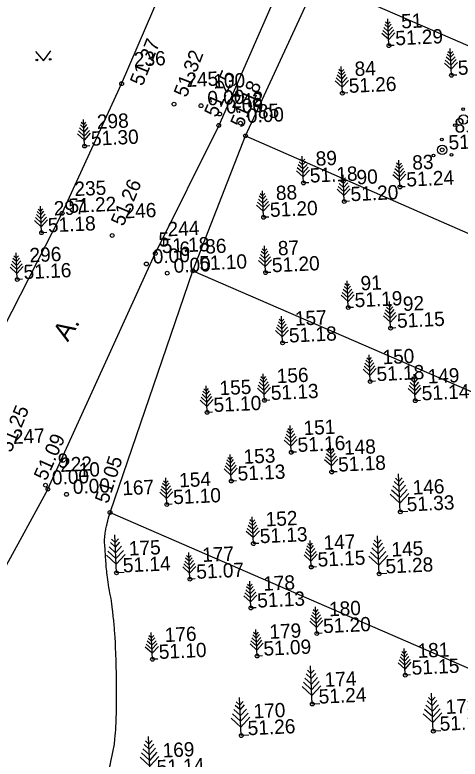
# Model space of a CAD drawing. Extents: x 642181 to 642470, y 6454579 to 6454826.
# Drawn here: x 642249.14 to 642272.54, y 6454735.27 to 6454774.35 of the extents above; entities that cross this region are included whole.
import ezdxf

# ---------------------------------------------------------------- set-up
doc = ezdxf.new("R2010")
doc.units = 0
for name, color, linetype in [('10', 7, 'Continuous'), ('30', 7, 'Continuous'), ('31', 7, 'Continuous'), ('40', 7, 'Continuous'), ('41', 7, 'Continuous'), ('54', 7, 'Continuous'), ('58', 7, 'Continuous'), ('59', 7, 'Continuous'), ('62', 7, 'Continuous'), ('Default', 7, 'Continuous')]:
    doc.layers.add(name, color=color, linetype=linetype)

# ---------------------------------------------------------------- blocks, each defined once
blk = doc.blocks.new('POINT_DISPLAY')
at = {"layer": 'Default'}
blk.add_line((0, 0), (0, 0), dxfattribs=at)
blk = doc.blocks.new('PUNKT_1')
at = {"layer": '54'}
blk.add_circle((0, 0), 10, dxfattribs=at)
blk = doc.blocks.new('VPQQSA')
at = {"layer": '10'}
for centre, radius in [((0, 55), 7.07), ((0, 0), 25), ((-47.6, -27.5), 7.07), ((47.6, -27.5), 7.07)]:
    blk.add_circle(centre, radius, dxfattribs=at)
blk = doc.blocks.new('VMAND_8')
at = {"layer": '10'}
for p, q in [((0, 0), (0, 200)), ((0, 135), (-24.865, 159.865)), ((0, 160), (-18.108, 178.108)), ((0, 160), (18.108, 178.108)), ((0, 135), (24.865, 159.865)), ((0, 105), (-32.973, 137.973)), ((0, 105), (32.973, 137.973)), ((0, 45), (-49.189, 94.189)), ((0, 75), (-41.081, 116.081)), ((0, 75), (41.081, 116.081)), ((0, 45), (49.189, 94.189)), ((40, 0), (0, 0))]:
    blk.add_line(p, q, dxfattribs=at)
blk = doc.blocks.new('VMURU__1')
at = {"layer": '41'}
for p, q in [((-40.3, 50.5), (0, 0)), ((0, 0), (39.7, 50.5))]:
    blk.add_line(p, q, dxfattribs=at)
for centre, radius in [((-35.3, 5.5), 4.28), ((34.7, 5.5), 4.52)]:
    blk.add_circle(centre, radius, dxfattribs=at)

msp = doc.modelspace()

# ---------------------------------------------------------------- linework, layer by layer
at = {"layer": '30'}
for p, q in [((642261.26, 6454768.001), (642266.639, 6454779.635)), ((642263.494, 6454776.852), (642406.762, 6454714.438)), ((642258.496, 6454760.911), (642261.26, 6454768.001)), ((642250.874, 6454749.449), (642256.517, 6454761.819)), ((642254.137, 6454748.223), (642258.496, 6454760.911))]:
    msp.add_line(p, q, dxfattribs=at)
for points in [[(642250.874, 6454749.449), (642244.476, 6454737.778), (642242.669, 6454734.509), (642234.586, 6454719.71), (642223.99, 6454702.703), (642222.258, 6454703.579), (642220.455, 6454704.545), (642229.862, 6454720.784), (642233.438, 6454727.09), (642237.443, 6454735.15), (642239.901, 6454740.007), (642243.794, 6454748.572), (642245.487, 6454751.973), (642251.622, 6454763.933), (642254.746, 6454770.735), (642258.522, 6454779.51), (642264.301, 6454792.359)], [(642269.431, 6454789.943), (642263.638, 6454777.181), (642259.852, 6454768.549), (642256.517, 6454761.819)], [(642261.26, 6454768.001), (642297.305, 6454752.223), (642322.704, 6454741.084)], [(642258.496, 6454760.911), (642288.837, 6454747.762), (642319.28, 6454733.714)], [(642254.137, 6454748.223), (642282.774, 6454735.789), (642313.557, 6454721.77)]]:
    msp.add_lwpolyline(points, dxfattribs=at)
msp.add_open_spline([(642242.564, 6454722.023), (642242.9, 6454722.364), (642243.236, 6454722.704), (642243.572, 6454723.044), (642244.071, 6454723.549), (642244.586, 6454724.043), (642245.132, 6454724.497), (642245.74, 6454725.002), (642246.349, 6454725.506), (642246.957, 6454726.011), (642247.471, 6454726.438), (642247.986, 6454726.866), (642248.5, 6454727.294), (642248.963, 6454727.678), (642249.526, 6454727.919), (642250.008, 6454728.284), (642250.215, 6454728.44), (642250.416, 6454728.608), (642250.567, 6454728.818), (642250.722, 6454729.035), (642250.868, 6454729.255), (642251.016, 6454729.476), (642251.909, 6454730.82), (642252.815, 6454732.144), (642253.652, 6454733.531), (642253.749, 6454733.691), (642253.805, 6454733.869), (642253.867, 6454734.046), (642253.973, 6454734.346), (642254.069, 6454734.645), (642254.142, 6454734.956), (642254.299, 6454735.633), (642254.413, 6454736.314), (642254.445, 6454737.004), (642254.475, 6454737.636), (642254.487, 6454738.267), (642254.482, 6454738.899), (642254.477, 6454739.554), (642254.468, 6454740.209), (642254.442, 6454740.863), (642254.413, 6454741.622), (642254.353, 6454742.38), (642254.268, 6454743.137), (642254.203, 6454743.711), (642254.067, 6454744.273), (642253.997, 6454744.848), (642253.948, 6454745.25), (642253.92, 6454745.654), (642253.895, 6454746.057), (642253.87, 6454746.436), (642253.838, 6454746.815), (642253.892, 6454747.198), (642253.915, 6454747.357), (642253.953, 6454747.509), (642253.992, 6454747.663), (642254.04, 6454747.85), (642254.089, 6454748.036), (642254.137, 6454748.223)], degree=3, dxfattribs=at)

# ---------------------------------------------------------------- block references
at = {"layer": '10', "rotation": 2.5641348900800813}
for name, p, xscale, yscale in [('VMAND_8', (642268.796, 6454772.735), 0.006999297665139728, 0.006999297665139729), ('VMAND_8', (642272.08, 6454771.177), 0.006999297665139728, 0.006999297665139729), ('VMAND_8', (642266.348, 6454770.237), 0.006999297665139728, 0.006999297665139729), ('VPQQSA', (642272.714, 6454768.854), 0.009998996664485326, 0.009998996664485327), ('VMAND_8', (642252.804, 6454767.46), 0.006999297665139728, 0.006999297665139729), ('VPQQSA', (642271.596, 6454767.26), 0.009998996664485326, 0.009998996664485327), ('VMAND_8', (642264.303, 6454765.524), 0.006999297665139728, 0.006999297665139729), ('POINT_DISPLAY', (642271.596, 6454767.26), 0.009998996664485327, 0.00999899666448533), ('VMAND_8', (642269.376, 6454765.316), 0.006999297665139728, 0.006999297665139729), ('VMAND_8', (642266.447, 6454764.548), 0.006999297665139728, 0.006999297665139729), ('VMAND_8', (642262.208, 6454763.721), 0.006999297665139728, 0.006999297665139729), ('VMAND_8', (642250.541, 6454762.912), 0.006999297665139728, 0.006999297665139729), ('VMAND_8', (642262.313, 6454760.818), 0.006999297665139728, 0.006999297665139729), ('VMAND_8', (642249.263, 6454760.455), 0.006999297665139728, 0.006999297665139729), ('VMAND_8', (642266.66, 6454758.981), 0.006999297665139728, 0.006999297665139729), ('VMAND_8', (642268.884, 6454757.898), 0.006999297665139728, 0.006999297665139729), ('VMAND_8', (642263.207, 6454757.128), 0.006999297665139728, 0.006999297665139729), ('VMAND_8', (642267.811, 6454755.101), 0.006999297665139728, 0.006999297665139729), ('VMAND_8', (642262.253, 6454754.11), 0.006999297665139728, 0.006999297665139729), ('VMAND_8', (642270.181, 6454754.091), 0.006999297665139728, 0.006999297665139729), ('VMAND_8', (642259.246, 6454753.479), 0.006999297665139728, 0.006999297665139729), ('VMAND_8', (642263.662, 6454751.382), 0.006999297665139728, 0.006999297665139729), ('VMAND_8', (642265.789, 6454750.349), 0.006999297665139728, 0.006999297665139729), ('VMAND_8', (642260.509, 6454749.874), 0.006999297665139728, 0.006999297665139729), ('VMAND_8', (642269.394, 6454748.257), 0.009998996664485326, 0.009998996664485327), ('VMAND_8', (642257.125, 6454748.639), 0.006999297665139728, 0.006999297665139729), ('POINT_DISPLAY', (642269.394, 6454748.257), 0.009998996664485327, 0.00999899666448533), ('VMAND_8', (642261.672, 6454746.589), 0.006999297665139728, 0.006999297665139729), ('VMAND_8', (642254.481, 6454745.055), 0.009998996664485326, 0.009998996664485327), ('VMAND_8', (642268.28, 6454745.002), 0.009998996664485326, 0.009998996664485327), ('VMAND_8', (642264.713, 6454745.357), 0.006999297665139728, 0.006999297665139729), ('VMAND_8', (642258.337, 6454744.72), 0.006999297665139728, 0.006999297665139729), ('POINT_DISPLAY', (642254.481, 6454745.055), 0.009998996664485327, 0.00999899666448533), ('POINT_DISPLAY', (642268.28, 6454745.002), 0.009998996664485327, 0.00999899666448533), ('VMAND_8', (642261.542, 6454743.209), 0.006999297665139728, 0.006999297665139729), ('VMAND_8', (642265.003, 6454741.869), 0.006999297665139728, 0.006999297665139729), ('VMAND_8', (642256.367, 6454740.514), 0.006999297665139728, 0.006999297665139729), ('VMAND_8', (642261.869, 6454740.685), 0.006999297665139728, 0.006999297665139729), ('VMAND_8', (642269.654, 6454739.681), 0.006999297665139728, 0.006999297665139729), ('VMAND_8', (642264.768, 6454738.164), 0.009998996664485326, 0.009998996664485327), ('VMAND_8', (642271.128, 6454736.738), 0.009998996664485326, 0.009998996664485327), ('VMAND_8', (642261.036, 6454736.508), 0.009998996664485326, 0.009998996664485327), ('POINT_DISPLAY', (642264.768, 6454738.164), 0.009998996664485327, 0.00999899666448533), ('VMAND_8', (642256.256, 6454734.454), 0.009998996664485326, 0.009998996664485327), ('POINT_DISPLAY', (642261.036, 6454736.508), 0.009998996664485327, 0.00999899666448533), ('POINT_DISPLAY', (642271.128, 6454736.738), 0.009998996664485327, 0.00999899666448533)]:
    msp.add_blockref(name, p, dxfattribs=dict(at, xscale=xscale, yscale=yscale))
at = {"layer": '30', "xscale": 0.009998996664485327, "yscale": 0.00999899666448533, "rotation": 2.5641348900800813}
for p in [(642254.746, 6454770.735), (642259.852, 6454768.549), (642261.26, 6454768.001), (642251.622, 6454763.933), (642256.517, 6454761.819), (642258.496, 6454760.911), (642250.874, 6454749.449), (642254.137, 6454748.223)]:
    msp.add_blockref('POINT_DISPLAY', p, dxfattribs=at)
at = {"layer": '31', "rotation": 2.5641348900800813}
for name, p, xscale, yscale in [('PUNKT_1', (642257.501, 6454769.661), 0.009998996664485326, 0.009998996664485327), ('POINT_DISPLAY', (642257.501, 6454769.661), 0.009998996664485327, 0.00999899666448533), ('PUNKT_1', (642254.253, 6454762.762), 0.009998996664485326, 0.009998996664485327), ('POINT_DISPLAY', (642254.253, 6454762.762), 0.009998996664485327, 0.00999899666448533)]:
    msp.add_blockref(name, p, dxfattribs=dict(at, xscale=xscale, yscale=yscale))
at = {"layer": '40', "xscale": 0.009998996664485327, "yscale": 0.00999899666448533, "rotation": 2.5641348900800813}
msp.add_blockref('POINT_DISPLAY', (642258.919, 6454769.578), dxfattribs=at)
at = {"layer": '41', "xscale": 0.009998996664485326, "yscale": 0.009998996664485327, "rotation": 2.5641348900800813}
msp.add_blockref('VMURU__1', (642250.651, 6454771.943), dxfattribs=at)
at = {"layer": '54', "xscale": 0.009998996664485326, "yscale": 0.009998996664485327, "rotation": 2.5641348900800813}
for p in [(642268.796, 6454772.735), (642272.08, 6454771.177), (642254.746, 6454770.735), (642266.348, 6454770.237), (642257.501, 6454769.661), (642258.919, 6454769.578), (642259.896, 6454769.145), (642259.852, 6454768.549), (642260.992, 6454768.66), (642261.26, 6454768.001), (642252.804, 6454767.46), (642271.596, 6454767.26), (642264.303, 6454765.524), (642269.376, 6454765.316), (642266.447, 6454764.548), (642251.622, 6454763.933), (642262.208, 6454763.721), (642250.541, 6454762.912), (642254.253, 6454762.762), (642256.517, 6454761.819), (642256.047, 6454761.272), (642257.145, 6454760.786), (642258.496, 6454760.911), (642262.313, 6454760.818), (642249.263, 6454760.455), (642266.66, 6454758.981), (642268.884, 6454757.898), (642263.207, 6454757.128), (642267.811, 6454755.101), (642262.253, 6454754.11), (642270.181, 6454754.091), (642259.246, 6454753.479), (642263.662, 6454751.382), (642265.789, 6454750.349), (642250.751, 6454749.66), (642260.509, 6454749.874), (642250.874, 6454749.449), (642251.848, 6454749.175), (642257.125, 6454748.639), (642254.137, 6454748.223), (642269.394, 6454748.257), (642261.672, 6454746.589), (642264.713, 6454745.357), (642254.481, 6454745.055), (642268.28, 6454745.002), (642258.337, 6454744.72), (642261.542, 6454743.209), (642265.003, 6454741.869), (642261.869, 6454740.685), (642256.367, 6454740.514), (642269.654, 6454739.681), (642264.768, 6454738.164), (642271.128, 6454736.738), (642261.036, 6454736.508)]:
    msp.add_blockref('PUNKT_1', p, dxfattribs=at)

# ---------------------------------------------------------------- texts
at = {"layer": '31'}
for s, rotation, p in [('51.32', 68.8293, (642258.156, 6454769.976)), ('51.26', 67.2546, (642254.84, 6454763.21)), ('51.25', 67.5711, (642248.943, 6454751.332))]:
    msp.add_text(s, height=0.7499, rotation=rotation, dxfattribs=at).set_placement(p)
at = {"layer": '58'}
msp.add_text('A.', height=0.9999, rotation=58.0771, dxfattribs=at).set_placement((642251.92, 6454757.145))
at = {"layer": '59'}
for s, rotation, p in [('51.29', 2.5641, (642269.146, 6454772.75)), ('51.27', 68.2559, (642255.847, 6454770.576)), ('51.25', 66.7325, (642259.742, 6454768.929)), ('51.18', 66.7314, (642261.113, 6454768.381)), ('51.16', 2.5641, (642249.613, 6454760.47)), ('51.15', 2.5641, (642269.234, 6454757.914)), ('51.10', 2.5641, (642259.596, 6454753.495)), ('51.09', 66.0944, (642250.783, 6454749.846)), ('51.05', 71.9526, (642254.029, 6454748.652)), ('51.28', 2.5641, (642268.63, 6454745.017)), ('51.09', 2.5641, (642262.218, 6454740.7))]:
    msp.add_text(s, height=0.7499, rotation=rotation, dxfattribs=at).set_placement(p)
at = {"layer": '62'}
for s, height, p in [('51', 0.7499, (642269.456, 6454773.635)), ('236', 0.7499, (642255.406, 6454771.636)), ('84', 0.7499, (642267.008, 6454771.137)), ('245', 0.7499, (642258.162, 6454770.562)), ('100', 0.7499, (642259.58, 6454770.478)), ('1', 0.75, (642260.556, 6454770.045)), ('243', 0.7499, (642260.513, 6454769.449)), ('2', 0.75, (642261.653, 6454769.56)), ('85', 0.7499, (642261.92, 6454768.902)), ('298', 0.7499, (642253.464, 6454768.361)), ('81', 0.7499, (642272.256, 6454768.16)), ('89', 0.7499, (642264.963, 6454766.424)), ('83', 0.7499, (642270.036, 6454766.216)), ('90', 0.7499, (642267.108, 6454765.448)), ('235', 0.7499, (642252.283, 6454764.834)), ('88', 0.7499, (642262.869, 6454764.621)), ('297', 0.7499, (642251.201, 6454763.812)), ('246', 0.7499, (642254.913, 6454763.662)), ('244', 0.7499, (642257.178, 6454762.72)), ('5', 0.75, (642256.708, 6454762.172)), ('86', 0.7499, (642259.156, 6454761.811)), ('6', 0.75, (642257.806, 6454761.686)), ('87', 0.7499, (642262.974, 6454761.718)), ('296', 0.7499, (642249.923, 6454761.355)), ('91', 0.7499, (642267.32, 6454759.881)), ('92', 0.7499, (642269.544, 6454758.799)), ('157', 0.7499, (642263.868, 6454758.029)), ('150', 0.7499, (642268.471, 6454756.001)), ('156', 0.7499, (642262.914, 6454755.01)), ('149', 0.7499, (642270.842, 6454754.991)), ('155', 0.7499, (642259.906, 6454754.379)), ('151', 0.7499, (642264.322, 6454752.282)), ('247', 0.7499, (642249.052, 6454751.819)), ('148', 0.7499, (642266.449, 6454751.249)), ('9', 0.75, (642251.412, 6454750.561)), ('153', 0.7499, (642261.17, 6454750.775)), ('222', 0.7499, (642251.534, 6454750.349)), ('10', 0.7499, (642252.508, 6454750.075)), ('154', 0.7499, (642257.785, 6454749.539)), ('167', 0.7499, (642254.797, 6454749.123)), ('146', 0.7499, (642270.054, 6454749.158)), ('152', 0.7499, (642262.333, 6454747.49)), ('147', 0.7499, (642265.374, 6454746.258)), ('175', 0.7499, (642255.141, 6454745.956)), ('145', 0.7499, (642268.941, 6454745.902)), ('177', 0.7499, (642258.997, 6454745.621)), ('178', 0.7499, (642262.202, 6454744.11)), ('180', 0.7499, (642265.663, 6454742.769)), ('179', 0.7499, (642262.529, 6454741.585)), ('176', 0.7499, (642257.028, 6454741.415)), ('181', 0.7499, (642270.314, 6454740.582)), ('174', 0.7499, (642265.428, 6454739.065)), ('173', 0.7499, (642271.788, 6454737.639)), ('170', 0.7499, (642261.696, 6454737.408)), ('169', 0.7499, (642256.916, 6454735.354))]:
    msp.add_text(s, height=height, rotation=2.5641, dxfattribs=at).set_placement(p)
at = {"layer": 'Default'}
for s, p in [('51.21', (642272.429, 6454771.193)), ('51.26', (642266.697, 6454770.252)), ('0.00', (642259.269, 6454769.594)), ('0.00', (642260.245, 6454769.161)), ('0.00', (642261.342, 6454768.675)), ('51.30', (642253.153, 6454767.476)), ('51.24', (642271.945, 6454767.276)), ('51.18', (642264.652, 6454765.54)), ('51.24', (642269.725, 6454765.331)), ('51.20', (642266.797, 6454764.564)), ('51.22', (642251.972, 6454763.949)), ('51.20', (642262.558, 6454763.736)), ('51.18', (642250.891, 6454762.928)), ('51.18', (642256.867, 6454761.835)), ('0.00', (642256.397, 6454761.288)), ('0.00', (642257.495, 6454760.801)), ('51.10', (642258.845, 6454760.927)), ('51.20', (642262.663, 6454760.833)), ('51.19', (642267.009, 6454758.996)), ('51.18', (642263.557, 6454757.144)), ('51.18', (642268.161, 6454755.116)), ('51.13', (642262.603, 6454754.126)), ('51.14', (642270.531, 6454754.106)), ('51.16', (642264.011, 6454751.397)), ('51.18', (642266.139, 6454750.365)), ('0.00', (642251.101, 6454749.676)), ('51.13', (642260.859, 6454749.89)), ('0.00', (642252.198, 6454749.191)), ('51.10', (642257.474, 6454748.654)), ('51.33', (642269.743, 6454748.273)), ('51.13', (642262.022, 6454746.605)), ('51.15', (642265.063, 6454745.373)), ('51.14', (642254.83, 6454745.071)), ('51.07', (642258.687, 6454744.736)), ('51.13', (642261.891, 6454743.225)), ('51.20', (642265.352, 6454741.885)), ('51.10', (642256.717, 6454740.53)), ('51.15', (642270.003, 6454739.697)), ('51.24', (642265.118, 6454738.18)), ('51.19', (642271.477, 6454736.754)), ('51.26', (642261.386, 6454736.523)), ('51.14', (642256.605, 6454734.47))]:
    msp.add_text(s, height=0.7499, rotation=2.5641, dxfattribs=at).set_placement(p)

doc.saveas('drawing.dxf')
